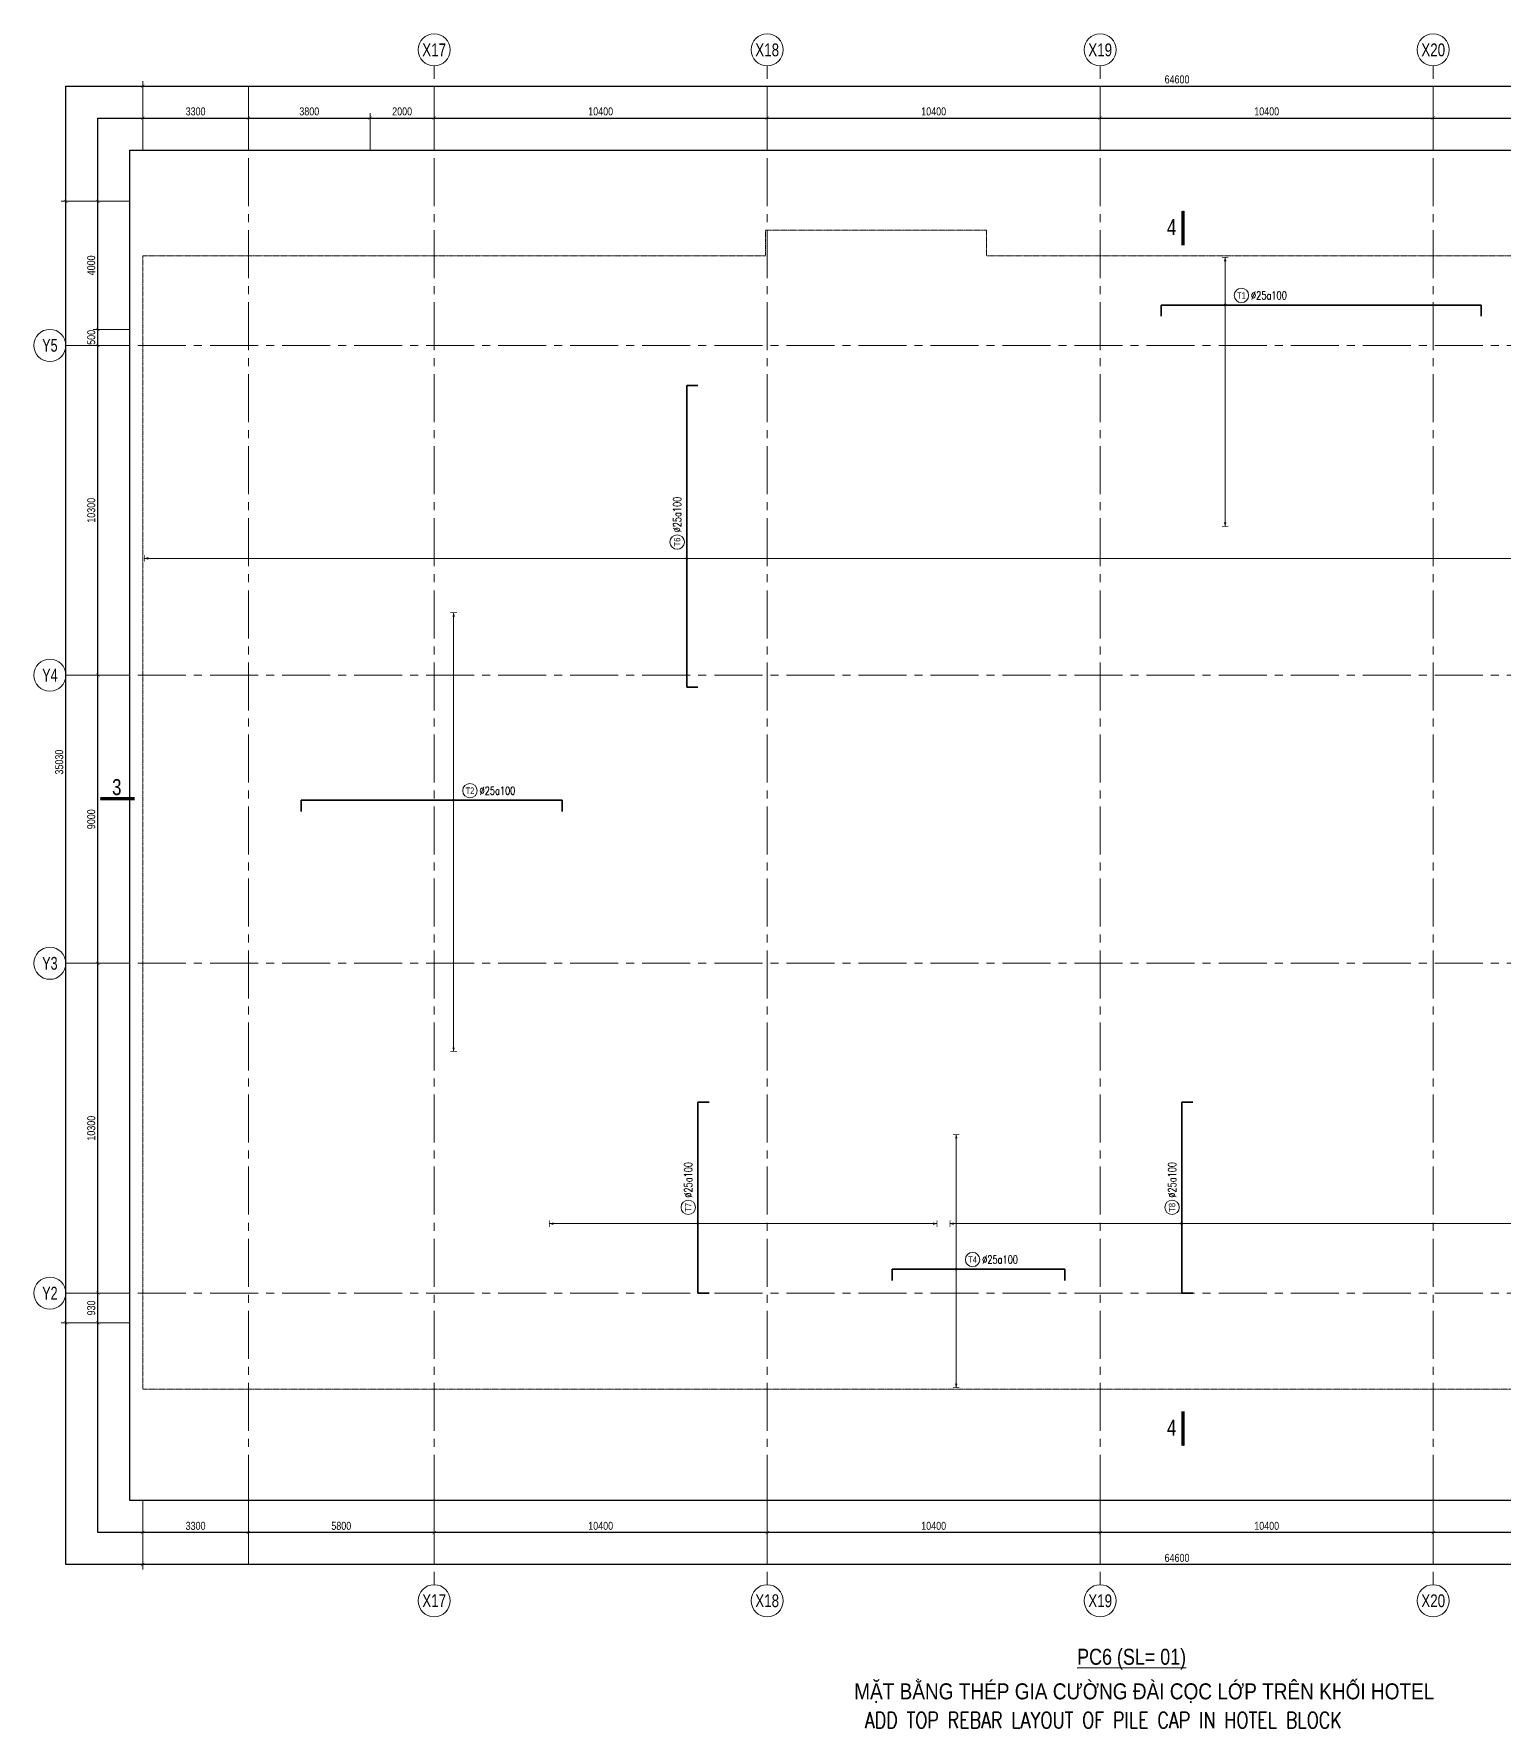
# Model space of a CAD drawing. Header units: millimetres. Extents: x -134772 to 596971, y -129535 to 35703.
# Drawn here: x 525571 to 571485, y -40655 to 12262 of the extents above; entities that cross this region are included whole.
import ezdxf
from ezdxf.enums import TextEntityAlignment as Align

# ---------------------------------------------------------------- set-up
doc = ezdxf.new("R2010")
doc.units = ezdxf.units.MM
doc.header["$MEASUREMENT"] = 0
for name, pattern in [('DASHED2', [0.375, 0.25, -0.125]), ('HIDDEN', [0.375, 0.25, -0.125]), ('POD_Grid$0$CENTER2', [1.125, 0.75, -0.125, 0.125, -0.125])]:
    doc.linetypes.add(name, pattern=pattern)
doc.layers.get('Defpoints').update_dxf_attribs({"color": 252})
for name, color, linetype, lineweight in [('NDC_S_ANNO', 7, 'Continuous', 20), ('NDC_S_CONTINUOUS', 3, 'Continuous', 20), ('NDC_S_DIM', 1, 'Continuous', 9), ('NDC_S_ENG TITLE', 3, 'Continuous', 20), ('NDC_S_REBAR', 4, 'Continuous', 35), ('NDC_S_TEXT SYMBOL', 7, 'Continuous', 20), ('NDC_S_VN TEXT', 7, 'Continuous', 9), ('POD_Grid$0$NDC_S_AXIS', 5, 'POD_Grid$0$CENTER2', 13), ('POD_Grid$0$NDC_S_SYMBOL', 1, 'Continuous', 15), ('POD_Grid$0$NDC_S_TEXT SYMBOL', 7, 'Continuous', 20)]:
    doc.layers.add(name, color=color, linetype=linetype, lineweight=lineweight)
doc.styles.add('ARIAL', font='arial.ttf', dxfattribs={"width": 0.8})
doc.styles.add('NDC_ANNO', font='', dxfattribs={"width": 0.8})
doc.styles.add('NDC_ARIAL', font='arial.ttf', dxfattribs={"width": 0.8})
doc.styles.add('NDC_EN TXT', font='romans.shx', dxfattribs={"width": 0.8})
doc.styles.add('NDC_ROMANS', font='romans.shx', dxfattribs={"width": 0.8})
doc.styles.add('POD_Grid$0$NDC_ANNO', font='', dxfattribs={"width": 0.8})
doc.styles.get('NDC_ANNO').set_extended_font_data('Dotum')
doc.styles.get('POD_Grid$0$NDC_ANNO').set_extended_font_data('Dotum')
doc.dimstyles.new('NDC_1-100', dxfattribs={"dimscale": 100, "dimtxt": 2.5, "dimasz": 1, "dimexe": 1.5, "dimexo": 0, "dimgap": 0.8, "dimtad": 1, "dimdec": 0, "dimdsep": 46, "dimtxsty": 'NDC_ARIAL', "dimblk": 'DIMMARK', "dimcen": 49999.938995, "dimdle": 1.5, "dimclrd": 1, "dimclre": 1, "dimclrt": 3, "dimadec": 0, "dimazin": 0, "dimtfac": 1, "dimtdec": 0, "dimtix": 1, "dimtmove": 2, "dimatfit": 3, "dimfxl": 1, "dimarcsym": 0})

# ---------------------------------------------------------------- blocks, each defined once
blk = doc.blocks.new('*U274')
at = {"layer": 'NDC_S_ANNO', "linetype": 'ByBlock', "lineweight": -2}
blk.add_line((0, 4.36), (0, -1), dxfattribs=at)
at = {"layer": 'NDC_S_ANNO', "ltscale": 0.005, "const_width": 0.5}
blk.add_lwpolyline([(0, -1), (0, 4.36)], dxfattribs=at)
at = {"layer": 'NDC_S_TEXT SYMBOL', "linetype": 'ByBlock', "lineweight": -2, "style": 'NDC_ANNO', "width": 0.8}
blk.add_attdef('DETAIL', text='', height=2.5, dxfattribs=at).set_placement((-1.05, 1.82), align=Align.MIDDLE_RIGHT)
blk = doc.blocks.new('*U51')
at = {"layer": 'POD_Grid$0$NDC_S_SYMBOL'}
blk.add_line((0, 5), (0, 9), dxfattribs=at)
blk.add_circle((0, 0), 5, dxfattribs=at)
at = {"layer": 'POD_Grid$0$NDC_S_TEXT SYMBOL', "color": 7, "style": 'POD_Grid$0$NDC_ANNO', "width": 0.8}
blk.add_attdef('GRID', text='', height=4, dxfattribs=at).set_placement((0, 0), align=Align.MIDDLE)
blk = doc.blocks.new('*U52')
at = {"layer": 'POD_Grid$0$NDC_S_SYMBOL'}
blk.add_line((5, 0), (9, 0), dxfattribs=at)
blk.add_circle((0, 0), 5, dxfattribs=at)
at = {"layer": 'POD_Grid$0$NDC_S_TEXT SYMBOL', "color": 7, "style": 'POD_Grid$0$NDC_ANNO', "width": 0.8}
blk.add_attdef('GRID', text='', height=4, rotation=270, dxfattribs=at).set_placement((0, 0), align=Align.MIDDLE)
blk = doc.blocks.new('DIMMARK')
at = {"layer": 'NDC_S_DIM', "color": 1}
blk.add_line((-1.5, 0), (1, 0), dxfattribs=at)
at = {"layer": 'NDC_S_DIM', "color": 2, "const_width": 0.15}
blk.add_lwpolyline([(-0.5, -0.5), (0.5, 0.5)], dxfattribs=at)
blk = doc.blocks.new('*D549')
at = {"layer": 'Defpoints', "color": 0, "transparency": 16777216}
for p in [(0, -5549), (3300, -5549), (3300, -6549)]:
    blk.add_point(p, dxfattribs=at)
at = {"layer": 'NDC_S_DIM', "color": 1, "lineweight": -2, "transparency": 16777216}
for p, q in [((0, -5549), (0, -6699)), ((3300, -5549), (3300, -6699)), ((100, -6549), (3200, -6549))]:
    blk.add_line(p, q, dxfattribs=at)
at = {"layer": 'NDC_S_DIM', "color": 1, "lineweight": -2, "transparency": 16777216, "xscale": 100, "yscale": 100, "zscale": 100, "rotation": 180}
blk.add_blockref('DIMMARK', (0, -6549), dxfattribs=at)
at = {"layer": 'NDC_S_DIM', "color": 1, "lineweight": -2, "transparency": 16777216, "xscale": 100, "yscale": 100, "zscale": 100}
blk.add_blockref('DIMMARK', (3300, -6549), dxfattribs=at)
at = {"layer": 'NDC_S_DIM', "color": 3, "transparency": 16777216, "insert": (1650, -6341), "char_height": 250, "attachment_point": 5, "style": 'NDC_ARIAL'}
blk.add_mtext('3300', dxfattribs=at)
blk = doc.blocks.new('*D550')
at = {"layer": 'Defpoints', "color": 0, "transparency": 16777216}
for p in [(3300, -5549), (9100, -5549), (9100, -6549)]:
    blk.add_point(p, dxfattribs=at)
at = {"layer": 'NDC_S_DIM', "color": 1, "lineweight": -2, "transparency": 16777216}
for p, q in [((3300, -5549), (3300, -6699)), ((9100, -5549), (9100, -6699)), ((3400, -6549), (9000, -6549))]:
    blk.add_line(p, q, dxfattribs=at)
at = {"layer": 'NDC_S_DIM', "color": 1, "lineweight": -2, "transparency": 16777216, "xscale": 100, "yscale": 100, "zscale": 100, "rotation": 180}
blk.add_blockref('DIMMARK', (3300, -6549), dxfattribs=at)
at = {"layer": 'NDC_S_DIM', "color": 1, "lineweight": -2, "transparency": 16777216, "xscale": 100, "yscale": 100, "zscale": 100}
blk.add_blockref('DIMMARK', (9100, -6549), dxfattribs=at)
at = {"layer": 'NDC_S_DIM', "color": 3, "transparency": 16777216, "insert": (6200, -6341), "char_height": 250, "attachment_point": 5, "style": 'NDC_ARIAL'}
blk.add_mtext('5800', dxfattribs=at)
blk = doc.blocks.new('*D551')
at = {"layer": 'Defpoints', "color": 0, "transparency": 16777216}
for p in [(9100, -5549), (19500, -5549), (19500, -6549)]:
    blk.add_point(p, dxfattribs=at)
at = {"layer": 'NDC_S_DIM', "color": 1, "lineweight": -2, "transparency": 16777216}
for p, q in [((9100, -5549), (9100, -6699)), ((19500, -5549), (19500, -6699)), ((9200, -6549), (19400, -6549))]:
    blk.add_line(p, q, dxfattribs=at)
at = {"layer": 'NDC_S_DIM', "color": 1, "lineweight": -2, "transparency": 16777216, "xscale": 100, "yscale": 100, "zscale": 100, "rotation": 180}
blk.add_blockref('DIMMARK', (9100, -6549), dxfattribs=at)
at = {"layer": 'NDC_S_DIM', "color": 1, "lineweight": -2, "transparency": 16777216, "xscale": 100, "yscale": 100, "zscale": 100}
blk.add_blockref('DIMMARK', (19500, -6549), dxfattribs=at)
at = {"layer": 'NDC_S_DIM', "color": 3, "transparency": 16777216, "insert": (14300, -6341), "char_height": 250, "attachment_point": 5, "style": 'NDC_ARIAL'}
blk.add_mtext('10400', dxfattribs=at)
blk = doc.blocks.new('*D552')
at = {"layer": 'Defpoints', "color": 0, "transparency": 16777216}
for p in [(19500, -5549), (29900, -5549), (29900, -6549)]:
    blk.add_point(p, dxfattribs=at)
at = {"layer": 'NDC_S_DIM', "color": 1, "lineweight": -2, "transparency": 16777216}
for p, q in [((19500, -5549), (19500, -6699)), ((29900, -5549), (29900, -6699)), ((19600, -6549), (29800, -6549))]:
    blk.add_line(p, q, dxfattribs=at)
at = {"layer": 'NDC_S_DIM', "color": 1, "lineweight": -2, "transparency": 16777216, "xscale": 100, "yscale": 100, "zscale": 100, "rotation": 180}
blk.add_blockref('DIMMARK', (19500, -6549), dxfattribs=at)
at = {"layer": 'NDC_S_DIM', "color": 1, "lineweight": -2, "transparency": 16777216, "xscale": 100, "yscale": 100, "zscale": 100}
blk.add_blockref('DIMMARK', (29900, -6549), dxfattribs=at)
at = {"layer": 'NDC_S_DIM', "color": 3, "transparency": 16777216, "insert": (24700, -6341), "char_height": 250, "attachment_point": 5, "style": 'NDC_ARIAL'}
blk.add_mtext('10400', dxfattribs=at)
blk = doc.blocks.new('*D553')
at = {"layer": 'Defpoints', "color": 0, "transparency": 16777216}
for p in [(29900, -5549), (40300, -5549), (40300, -6549)]:
    blk.add_point(p, dxfattribs=at)
at = {"layer": 'NDC_S_DIM', "color": 1, "lineweight": -2, "transparency": 16777216}
for p, q in [((29900, -5549), (29900, -6699)), ((40300, -5549), (40300, -6699)), ((30000, -6549), (40200, -6549))]:
    blk.add_line(p, q, dxfattribs=at)
at = {"layer": 'NDC_S_DIM', "color": 1, "lineweight": -2, "transparency": 16777216, "xscale": 100, "yscale": 100, "zscale": 100, "rotation": 180}
blk.add_blockref('DIMMARK', (29900, -6549), dxfattribs=at)
at = {"layer": 'NDC_S_DIM', "color": 1, "lineweight": -2, "transparency": 16777216, "xscale": 100, "yscale": 100, "zscale": 100}
blk.add_blockref('DIMMARK', (40300, -6549), dxfattribs=at)
at = {"layer": 'NDC_S_DIM', "color": 3, "transparency": 16777216, "insert": (35100, -6341), "char_height": 250, "attachment_point": 5, "style": 'NDC_ARIAL'}
blk.add_mtext('10400', dxfattribs=at)
blk = doc.blocks.new('*D554')
at = {"layer": 'Defpoints', "color": 0, "transparency": 16777216}
for p in [(40300, -5549), (50700, -5549), (50700, -6549)]:
    blk.add_point(p, dxfattribs=at)
at = {"layer": 'NDC_S_DIM', "color": 1, "lineweight": -2, "transparency": 16777216}
for p, q in [((40300, -5549), (40300, -6699)), ((50700, -5549), (50700, -6699)), ((40400, -6549), (50600, -6549))]:
    blk.add_line(p, q, dxfattribs=at)
at = {"layer": 'NDC_S_DIM', "color": 1, "lineweight": -2, "transparency": 16777216, "xscale": 100, "yscale": 100, "zscale": 100, "rotation": 180}
blk.add_blockref('DIMMARK', (40300, -6549), dxfattribs=at)
at = {"layer": 'NDC_S_DIM', "color": 1, "lineweight": -2, "transparency": 16777216, "xscale": 100, "yscale": 100, "zscale": 100}
blk.add_blockref('DIMMARK', (50700, -6549), dxfattribs=at)
at = {"layer": 'NDC_S_DIM', "color": 3, "transparency": 16777216, "insert": (45500, -6341), "char_height": 250, "attachment_point": 5, "style": 'NDC_ARIAL'}
blk.add_mtext('10400', dxfattribs=at)
blk = doc.blocks.new('*D557')
at = {"layer": 'Defpoints', "color": 0, "transparency": 16777216}
for p in [(0, -5549), (64600, -5549), (64600, -7549)]:
    blk.add_point(p, dxfattribs=at)
at = {"layer": 'NDC_S_DIM', "color": 1, "lineweight": -2, "transparency": 16777216}
for p, q in [((0, -5549), (0, -7699)), ((64600, -5549), (64600, -7699)), ((100, -7549), (64500, -7549))]:
    blk.add_line(p, q, dxfattribs=at)
at = {"layer": 'NDC_S_DIM', "color": 1, "lineweight": -2, "transparency": 16777216, "xscale": 100, "yscale": 100, "zscale": 100, "rotation": 180}
blk.add_blockref('DIMMARK', (0, -7549), dxfattribs=at)
at = {"layer": 'NDC_S_DIM', "color": 1, "lineweight": -2, "transparency": 16777216, "xscale": 100, "yscale": 100, "zscale": 100}
blk.add_blockref('DIMMARK', (64600, -7549), dxfattribs=at)
at = {"layer": 'NDC_S_DIM', "color": 3, "transparency": 16777216, "insert": (32300, -7341), "char_height": 250, "attachment_point": 5, "style": 'NDC_ARIAL'}
blk.add_mtext('64600', dxfattribs=at)
blk = doc.blocks.new('*D558')
at = {"layer": 'Defpoints', "color": 0, "transparency": 16777216}
for p in [(3300, 37630), (0, 36630), (3300, 36630)]:
    blk.add_point(p, dxfattribs=at)
at = {"layer": 'NDC_S_DIM', "color": 1, "lineweight": -2, "transparency": 16777216}
for p, q in [((0, 36630), (0, 37780)), ((100, 37630), (3200, 37630)), ((3300, 36630), (3300, 37780))]:
    blk.add_line(p, q, dxfattribs=at)
at = {"layer": 'NDC_S_DIM', "color": 1, "lineweight": -2, "transparency": 16777216, "xscale": 100, "yscale": 100, "zscale": 100, "rotation": 180}
blk.add_blockref('DIMMARK', (0, 37630), dxfattribs=at)
at = {"layer": 'NDC_S_DIM', "color": 1, "lineweight": -2, "transparency": 16777216, "xscale": 100, "yscale": 100, "zscale": 100}
blk.add_blockref('DIMMARK', (3300, 37630), dxfattribs=at)
at = {"layer": 'NDC_S_DIM', "color": 3, "transparency": 16777216, "insert": (1650, 37837), "char_height": 250, "attachment_point": 5, "style": 'NDC_ARIAL'}
blk.add_mtext('3300', dxfattribs=at)
blk = doc.blocks.new('*D559')
at = {"layer": 'Defpoints', "color": 0, "transparency": 16777216}
for p in [(7100, 37630), (3300, 36630), (7100, 36630)]:
    blk.add_point(p, dxfattribs=at)
at = {"layer": 'NDC_S_DIM', "color": 1, "lineweight": -2, "transparency": 16777216}
for p, q in [((3300, 36630), (3300, 37780)), ((3400, 37630), (7000, 37630)), ((7100, 36630), (7100, 37780))]:
    blk.add_line(p, q, dxfattribs=at)
at = {"layer": 'NDC_S_DIM', "color": 1, "lineweight": -2, "transparency": 16777216, "xscale": 100, "yscale": 100, "zscale": 100, "rotation": 180}
blk.add_blockref('DIMMARK', (3300, 37630), dxfattribs=at)
at = {"layer": 'NDC_S_DIM', "color": 1, "lineweight": -2, "transparency": 16777216, "xscale": 100, "yscale": 100, "zscale": 100}
blk.add_blockref('DIMMARK', (7100, 37630), dxfattribs=at)
at = {"layer": 'NDC_S_DIM', "color": 3, "transparency": 16777216, "insert": (5200, 37837), "char_height": 250, "attachment_point": 5, "style": 'NDC_ARIAL'}
blk.add_mtext('3800', dxfattribs=at)
blk = doc.blocks.new('*D560')
at = {"layer": 'Defpoints', "color": 0, "transparency": 16777216}
for p in [(19500, 37630), (9100, 36630), (19500, 36630)]:
    blk.add_point(p, dxfattribs=at)
at = {"layer": 'NDC_S_DIM', "color": 1, "lineweight": -2, "transparency": 16777216}
for p, q in [((9100, 36630), (9100, 37780)), ((9200, 37630), (19400, 37630)), ((19500, 36630), (19500, 37780))]:
    blk.add_line(p, q, dxfattribs=at)
at = {"layer": 'NDC_S_DIM', "color": 1, "lineweight": -2, "transparency": 16777216, "xscale": 100, "yscale": 100, "zscale": 100, "rotation": 180}
blk.add_blockref('DIMMARK', (9100, 37630), dxfattribs=at)
at = {"layer": 'NDC_S_DIM', "color": 1, "lineweight": -2, "transparency": 16777216, "xscale": 100, "yscale": 100, "zscale": 100}
blk.add_blockref('DIMMARK', (19500, 37630), dxfattribs=at)
at = {"layer": 'NDC_S_DIM', "color": 3, "transparency": 16777216, "insert": (14300, 37837), "char_height": 250, "attachment_point": 5, "style": 'NDC_ARIAL'}
blk.add_mtext('10400', dxfattribs=at)
blk = doc.blocks.new('*D561')
at = {"layer": 'Defpoints', "color": 0, "transparency": 16777216}
for p in [(29900, 37630), (19500, 36630), (29900, 36630)]:
    blk.add_point(p, dxfattribs=at)
at = {"layer": 'NDC_S_DIM', "color": 1, "lineweight": -2, "transparency": 16777216}
for p, q in [((19500, 36630), (19500, 37780)), ((19600, 37630), (29800, 37630)), ((29900, 36630), (29900, 37780))]:
    blk.add_line(p, q, dxfattribs=at)
at = {"layer": 'NDC_S_DIM', "color": 1, "lineweight": -2, "transparency": 16777216, "xscale": 100, "yscale": 100, "zscale": 100, "rotation": 180}
blk.add_blockref('DIMMARK', (19500, 37630), dxfattribs=at)
at = {"layer": 'NDC_S_DIM', "color": 1, "lineweight": -2, "transparency": 16777216, "xscale": 100, "yscale": 100, "zscale": 100}
blk.add_blockref('DIMMARK', (29900, 37630), dxfattribs=at)
at = {"layer": 'NDC_S_DIM', "color": 3, "transparency": 16777216, "insert": (24700, 37837), "char_height": 250, "attachment_point": 5, "style": 'NDC_ARIAL'}
blk.add_mtext('10400', dxfattribs=at)
blk = doc.blocks.new('*D562')
at = {"layer": 'Defpoints', "color": 0, "transparency": 16777216}
for p in [(40300, 37630), (29900, 36630), (40300, 36630)]:
    blk.add_point(p, dxfattribs=at)
at = {"layer": 'NDC_S_DIM', "color": 1, "lineweight": -2, "transparency": 16777216}
for p, q in [((29900, 36630), (29900, 37780)), ((30000, 37630), (40200, 37630)), ((40300, 36630), (40300, 37780))]:
    blk.add_line(p, q, dxfattribs=at)
at = {"layer": 'NDC_S_DIM', "color": 1, "lineweight": -2, "transparency": 16777216, "xscale": 100, "yscale": 100, "zscale": 100, "rotation": 180}
blk.add_blockref('DIMMARK', (29900, 37630), dxfattribs=at)
at = {"layer": 'NDC_S_DIM', "color": 1, "lineweight": -2, "transparency": 16777216, "xscale": 100, "yscale": 100, "zscale": 100}
blk.add_blockref('DIMMARK', (40300, 37630), dxfattribs=at)
at = {"layer": 'NDC_S_DIM', "color": 3, "transparency": 16777216, "insert": (35100, 37837), "char_height": 250, "attachment_point": 5, "style": 'NDC_ARIAL'}
blk.add_mtext('10400', dxfattribs=at)
blk = doc.blocks.new('*D563')
at = {"layer": 'Defpoints', "color": 0, "transparency": 16777216}
for p in [(50700, 37630), (40300, 36630), (50700, 36630)]:
    blk.add_point(p, dxfattribs=at)
at = {"layer": 'NDC_S_DIM', "color": 1, "lineweight": -2, "transparency": 16777216}
for p, q in [((40300, 36630), (40300, 37780)), ((40400, 37630), (50600, 37630)), ((50700, 36630), (50700, 37780))]:
    blk.add_line(p, q, dxfattribs=at)
at = {"layer": 'NDC_S_DIM', "color": 1, "lineweight": -2, "transparency": 16777216, "xscale": 100, "yscale": 100, "zscale": 100, "rotation": 180}
blk.add_blockref('DIMMARK', (40300, 37630), dxfattribs=at)
at = {"layer": 'NDC_S_DIM', "color": 1, "lineweight": -2, "transparency": 16777216, "xscale": 100, "yscale": 100, "zscale": 100}
blk.add_blockref('DIMMARK', (50700, 37630), dxfattribs=at)
at = {"layer": 'NDC_S_DIM', "color": 3, "transparency": 16777216, "insert": (45500, 37837), "char_height": 250, "attachment_point": 5, "style": 'NDC_ARIAL'}
blk.add_mtext('10400', dxfattribs=at)
blk = doc.blocks.new('*D566')
at = {"layer": 'Defpoints', "color": 0, "transparency": 16777216}
for p in [(64600, 38630), (0, 36630), (64600, 36630)]:
    blk.add_point(p, dxfattribs=at)
at = {"layer": 'NDC_S_DIM', "color": 1, "lineweight": -2, "transparency": 16777216}
for p, q in [((0, 36630), (0, 38780)), ((100, 38630), (64500, 38630)), ((64600, 36630), (64600, 38780))]:
    blk.add_line(p, q, dxfattribs=at)
at = {"layer": 'NDC_S_DIM', "color": 1, "lineweight": -2, "transparency": 16777216, "xscale": 100, "yscale": 100, "zscale": 100, "rotation": 180}
blk.add_blockref('DIMMARK', (0, 38630), dxfattribs=at)
at = {"layer": 'NDC_S_DIM', "color": 1, "lineweight": -2, "transparency": 16777216, "xscale": 100, "yscale": 100, "zscale": 100}
blk.add_blockref('DIMMARK', (64600, 38630), dxfattribs=at)
at = {"layer": 'NDC_S_DIM', "color": 3, "transparency": 16777216, "insert": (32300, 38837), "char_height": 250, "attachment_point": 5, "style": 'NDC_ARIAL'}
blk.add_mtext('64600', dxfattribs=at)
blk = doc.blocks.new('*D567')
at = {"layer": 'Defpoints', "color": 0, "transparency": 16777216}
for p in [(9100, 37630), (7100, 36630), (9100, 36630)]:
    blk.add_point(p, dxfattribs=at)
at = {"layer": 'NDC_S_DIM', "color": 1, "lineweight": -2, "transparency": 16777216}
for p, q in [((7100, 36630), (7100, 37780)), ((7200, 37630), (9000, 37630)), ((9100, 36630), (9100, 37780))]:
    blk.add_line(p, q, dxfattribs=at)
at = {"layer": 'NDC_S_DIM', "color": 1, "lineweight": -2, "transparency": 16777216, "xscale": 100, "yscale": 100, "zscale": 100, "rotation": 180}
blk.add_blockref('DIMMARK', (7100, 37630), dxfattribs=at)
at = {"layer": 'NDC_S_DIM', "color": 1, "lineweight": -2, "transparency": 16777216, "xscale": 100, "yscale": 100, "zscale": 100}
blk.add_blockref('DIMMARK', (9100, 37630), dxfattribs=at)
at = {"layer": 'NDC_S_DIM', "color": 3, "transparency": 16777216, "insert": (8100, 37837), "char_height": 250, "attachment_point": 5, "style": 'NDC_ARIAL'}
blk.add_mtext('2000', dxfattribs=at)
blk = doc.blocks.new('*D568')
at = {"layer": 'Defpoints', "color": 0, "transparency": 16777216}
for p in [(-1400, 930), (-400, 930), (-400, 0)]:
    blk.add_point(p, dxfattribs=at)
at = {"layer": 'NDC_S_DIM', "color": 1, "lineweight": -2, "transparency": 16777216}
for p, q in [((-400, 930), (-1550, 930)), ((-1400, 100), (-1400, 830)), ((-400, 0), (-1550, 0))]:
    blk.add_line(p, q, dxfattribs=at)
at = {"layer": 'NDC_S_DIM', "color": 1, "lineweight": -2, "transparency": 16777216, "xscale": 100, "yscale": 100, "zscale": 100}
for p, rotation in [((-1400, 930), 90), ((-1400, 0), 270)]:
    blk.add_blockref('DIMMARK', p, dxfattribs=dict(at, rotation=rotation))
at = {"layer": 'NDC_S_DIM', "color": 3, "transparency": 16777216, "insert": (-1608, 465), "char_height": 250, "attachment_point": 5, "rotation": 90, "style": 'NDC_ARIAL'}
blk.add_mtext('930', dxfattribs=at)
blk = doc.blocks.new('*D569')
at = {"layer": 'Defpoints', "color": 0, "transparency": 16777216}
for p in [(-1400, 11230), (-400, 11230), (-400, 930)]:
    blk.add_point(p, dxfattribs=at)
at = {"layer": 'NDC_S_DIM', "color": 1, "lineweight": -2, "transparency": 16777216}
for p, q in [((-400, 11230), (-1550, 11230)), ((-1400, 1030), (-1400, 11130)), ((-400, 930), (-1550, 930))]:
    blk.add_line(p, q, dxfattribs=at)
at = {"layer": 'NDC_S_DIM', "color": 1, "lineweight": -2, "transparency": 16777216, "xscale": 100, "yscale": 100, "zscale": 100}
for p, rotation in [((-1400, 11230), 90), ((-1400, 930), 270)]:
    blk.add_blockref('DIMMARK', p, dxfattribs=dict(at, rotation=rotation))
at = {"layer": 'NDC_S_DIM', "color": 3, "transparency": 16777216, "insert": (-1608, 6080), "char_height": 250, "attachment_point": 5, "rotation": 90, "style": 'NDC_ARIAL'}
blk.add_mtext('10300', dxfattribs=at)
blk = doc.blocks.new('*D570')
at = {"layer": 'Defpoints', "color": 0, "transparency": 16777216}
for p in [(-1400, 20230), (-400, 20230), (-400, 11230)]:
    blk.add_point(p, dxfattribs=at)
at = {"layer": 'NDC_S_DIM', "color": 1, "lineweight": -2, "transparency": 16777216}
for p, q in [((-400, 20230), (-1550, 20230)), ((-1400, 11330), (-1400, 20130)), ((-400, 11230), (-1550, 11230))]:
    blk.add_line(p, q, dxfattribs=at)
at = {"layer": 'NDC_S_DIM', "color": 1, "lineweight": -2, "transparency": 16777216, "xscale": 100, "yscale": 100, "zscale": 100}
for p, rotation in [((-1400, 20230), 90), ((-1400, 11230), 270)]:
    blk.add_blockref('DIMMARK', p, dxfattribs=dict(at, rotation=rotation))
at = {"layer": 'NDC_S_DIM', "color": 3, "transparency": 16777216, "insert": (-1608, 15730), "char_height": 250, "attachment_point": 5, "rotation": 90, "style": 'NDC_ARIAL'}
blk.add_mtext('9000', dxfattribs=at)
blk = doc.blocks.new('*D571')
at = {"layer": 'Defpoints', "color": 0, "transparency": 16777216}
for p in [(-1400, 30530), (-400, 30530), (-400, 20230)]:
    blk.add_point(p, dxfattribs=at)
at = {"layer": 'NDC_S_DIM', "color": 1, "lineweight": -2, "transparency": 16777216}
for p, q in [((-400, 30530), (-1550, 30530)), ((-1400, 20330), (-1400, 30430)), ((-400, 20230), (-1550, 20230))]:
    blk.add_line(p, q, dxfattribs=at)
at = {"layer": 'NDC_S_DIM', "color": 1, "lineweight": -2, "transparency": 16777216, "xscale": 100, "yscale": 100, "zscale": 100}
for p, rotation in [((-1400, 30530), 90), ((-1400, 20230), 270)]:
    blk.add_blockref('DIMMARK', p, dxfattribs=dict(at, rotation=rotation))
at = {"layer": 'NDC_S_DIM', "color": 3, "transparency": 16777216, "insert": (-1608, 25380), "char_height": 250, "attachment_point": 5, "rotation": 90, "style": 'NDC_ARIAL'}
blk.add_mtext('10300', dxfattribs=at)
blk = doc.blocks.new('*D572')
at = {"layer": 'Defpoints', "color": 0, "transparency": 16777216}
for p in [(-1400, 31030), (-400, 31030), (-400, 30530)]:
    blk.add_point(p, dxfattribs=at)
at = {"layer": 'NDC_S_DIM', "color": 1, "lineweight": -2, "transparency": 16777216}
for p, q in [((-1400, 31130), (-1400, 31230)), ((-400, 31030), (-1550, 31030)), ((-1400, 30530), (-1400, 31030)), ((-400, 30530), (-1550, 30530)), ((-1400, 30430), (-1400, 30330))]:
    blk.add_line(p, q, dxfattribs=at)
at = {"layer": 'NDC_S_DIM', "color": 1, "lineweight": -2, "transparency": 16777216, "xscale": 100, "yscale": 100, "zscale": 100}
for p, rotation in [((-1400, 31030), 270), ((-1400, 30530), 90)]:
    blk.add_blockref('DIMMARK', p, dxfattribs=dict(at, rotation=rotation))
at = {"layer": 'NDC_S_DIM', "color": 3, "transparency": 16777216, "insert": (-1608, 30780), "char_height": 250, "attachment_point": 5, "rotation": 90, "style": 'NDC_ARIAL'}
blk.add_mtext('500', dxfattribs=at)
blk = doc.blocks.new('*D573')
at = {"layer": 'Defpoints', "color": 0, "transparency": 16777216}
for p in [(-1400, 35030), (-400, 35030), (-400, 31030)]:
    blk.add_point(p, dxfattribs=at)
at = {"layer": 'NDC_S_DIM', "color": 1, "lineweight": -2, "transparency": 16777216}
for p, q in [((-400, 35030), (-1550, 35030)), ((-1400, 31130), (-1400, 34930)), ((-400, 31030), (-1550, 31030))]:
    blk.add_line(p, q, dxfattribs=at)
at = {"layer": 'NDC_S_DIM', "color": 1, "lineweight": -2, "transparency": 16777216, "xscale": 100, "yscale": 100, "zscale": 100}
for p, rotation in [((-1400, 35030), 90), ((-1400, 31030), 270)]:
    blk.add_blockref('DIMMARK', p, dxfattribs=dict(at, rotation=rotation))
at = {"layer": 'NDC_S_DIM', "color": 3, "transparency": 16777216, "insert": (-1608, 33030), "char_height": 250, "attachment_point": 5, "rotation": 90, "style": 'NDC_ARIAL'}
blk.add_mtext('4000', dxfattribs=at)
blk = doc.blocks.new('*D574')
at = {"layer": 'Defpoints', "color": 0, "transparency": 16777216}
for p in [(-2400, 35030), (-400, 35030), (-400, 0)]:
    blk.add_point(p, dxfattribs=at)
at = {"layer": 'NDC_S_DIM', "color": 1, "lineweight": -2, "transparency": 16777216}
for p, q in [((-400, 35030), (-2550, 35030)), ((-2400, 100), (-2400, 34930)), ((-400, 0), (-2550, 0))]:
    blk.add_line(p, q, dxfattribs=at)
at = {"layer": 'NDC_S_DIM', "color": 1, "lineweight": -2, "transparency": 16777216, "xscale": 100, "yscale": 100, "zscale": 100}
for p, rotation in [((-2400, 35030), 90), ((-2400, 0), 270)]:
    blk.add_blockref('DIMMARK', p, dxfattribs=dict(at, rotation=rotation))
at = {"layer": 'NDC_S_DIM', "color": 3, "transparency": 16777216, "insert": (-2608, 17515), "char_height": 250, "attachment_point": 5, "rotation": 90, "style": 'NDC_ARIAL'}
blk.add_mtext('35030', dxfattribs=at)
blk = doc.blocks.new('*U1441')
h = blk.add_hatch(color=6)
edge = h.paths.add_edge_path()
edge.add_arc((-2.99, 0), 0.3, 0, 360)
at = {"ltscale": 500}
for p, q in [((0, 0), (-23.01, 0)), ((-23.01, 0), (-23.01, -3.5)), ((0, 0), (76.99, 0)), ((76.99, 0), (76.99, -3.5))]:
    blk.add_line(p, q, dxfattribs=at)
at = {"layer": 'NDC_S_DIM', "color": 8}
for q in [(-2.99, 14.88), (-2.99, -69.12)]:
    blk.add_line((-2.99, 0), q, dxfattribs=at)
for points in [[(-3.99, 14.88, 0.2, 0.2, 0), (-1.99, 14.88, 0, 0, 0)], [(-3.99, -69.12, 0.2, 0.2, 0), (-1.99, -69.12, 0, 0, 0)]]:
    blk.add_lwpolyline(points, format="xyseb", dxfattribs=at)
at = {"layer": 'NDC_S_DIM', "color": 6}
blk.add_circle((-2.99, 0), 0.3, dxfattribs=at)
at = {"layer": 'NDC_S_DIM'}
blk.add_circle((2.1, 3), 2.25, dxfattribs=at)
at = {"layer": 'NDC_S_DIM', "color": 8}
for points in [[(-3.39, 13.68), (-2.99, 14.88), (-2.59, 13.68)], [(-3.39, -67.92), (-2.99, -69.12), (-2.59, -67.92)]]:
    blk.add_solid(points, dxfattribs=at)
at = {"layer": 'NDC_S_VN TEXT', "style": 'ARIAL', "width": 0.8}
blk.add_attdef('KHT', text='', height=2, dxfattribs=at).set_placement((2.1, 3), align=Align.MIDDLE_CENTER)
at = {"layer": 'NDC_S_VN TEXT', "color": 3, "style": 'NDC_EN TXT', "width": 0.75}
blk.add_attdef('DKT', (5.1, 1.75), '', height=2.5, dxfattribs=at)
blk = doc.blocks.new('*U1438')
h = blk.add_hatch(color=6)
edge = h.paths.add_edge_path()
edge.add_arc((-2.99, 0), 0.3, 0, 360)
at = {"ltscale": 500}
for p, q in [((0, 0), (-50.58, 0)), ((-50.58, 0), (-50.58, -3.5)), ((0, 0), (30.92, 0)), ((30.92, 0), (30.92, -3.5))]:
    blk.add_line(p, q, dxfattribs=at)
at = {"layer": 'NDC_S_DIM', "color": 8}
for q in [(-2.99, 58.58), (-2.99, -78.42)]:
    blk.add_line((-2.99, 0), q, dxfattribs=at)
for points in [[(-3.99, 58.58, 0.2, 0.2, 0), (-1.99, 58.58, 0, 0, 0)], [(-3.99, -78.42, 0.2, 0.2, 0), (-1.99, -78.42, 0, 0, 0)]]:
    blk.add_lwpolyline(points, format="xyseb", dxfattribs=at)
at = {"layer": 'NDC_S_DIM', "color": 6}
blk.add_circle((-2.99, 0), 0.3, dxfattribs=at)
at = {"layer": 'NDC_S_DIM'}
blk.add_circle((2.1, 3), 2.25, dxfattribs=at)
at = {"layer": 'NDC_S_DIM', "color": 8}
for points in [[(-3.39, 57.38), (-2.99, 58.58), (-2.59, 57.38)], [(-3.39, -77.22), (-2.99, -78.42), (-2.59, -77.22)]]:
    blk.add_solid(points, dxfattribs=at)
at = {"layer": 'NDC_S_VN TEXT', "style": 'ARIAL', "width": 0.8}
blk.add_attdef('KHT', text='', height=2, dxfattribs=at).set_placement((2.1, 3), align=Align.MIDDLE_CENTER)
at = {"layer": 'NDC_S_VN TEXT', "color": 3, "style": 'NDC_EN TXT', "width": 0.75}
blk.add_attdef('DKT', (5.1, 1.75), '', height=2.5, dxfattribs=at)
blk = doc.blocks.new('*U1439')
h = blk.add_hatch(color=6)
edge = h.paths.add_edge_path()
edge.add_arc((-2.99, 0), 0.3, 0, 360)
at = {"ltscale": 500}
for p, q in [((0, 0), (-23.04, 0)), ((-23.04, 0), (-23.04, -3.5)), ((0, 0), (30.96, 0)), ((30.96, 0), (30.96, -3.5))]:
    blk.add_line(p, q, dxfattribs=at)
at = {"layer": 'NDC_S_DIM', "color": 8}
for q in [(-2.99, 42.03), (-2.99, -36.97)]:
    blk.add_line((-2.99, 0), q, dxfattribs=at)
for points in [[(-3.99, 42.03, 0.2, 0.2, 0), (-1.99, 42.03, 0, 0, 0)], [(-3.99, -36.97, 0.2, 0.2, 0), (-1.99, -36.97, 0, 0, 0)]]:
    blk.add_lwpolyline(points, format="xyseb", dxfattribs=at)
at = {"layer": 'NDC_S_DIM', "color": 6}
blk.add_circle((-2.99, 0), 0.3, dxfattribs=at)
at = {"layer": 'NDC_S_DIM'}
blk.add_circle((2.1, 3), 2.25, dxfattribs=at)
at = {"layer": 'NDC_S_DIM', "color": 8}
for points in [[(-3.39, 40.83), (-2.99, 42.03), (-2.59, 40.83)], [(-3.39, -35.77), (-2.99, -36.97), (-2.59, -35.77)]]:
    blk.add_solid(points, dxfattribs=at)
at = {"layer": 'NDC_S_VN TEXT', "style": 'ARIAL', "width": 0.8}
blk.add_attdef('KHT', text='', height=2, dxfattribs=at).set_placement((2.1, 3), align=Align.MIDDLE_CENTER)
at = {"layer": 'NDC_S_VN TEXT', "color": 3, "style": 'NDC_EN TXT', "width": 0.75}
blk.add_attdef('DKT', (5.1, 1.75), '', height=2.5, dxfattribs=at)
blk = doc.blocks.new('*U1442')
h = blk.add_hatch(color=6)
edge = h.paths.add_edge_path()
edge.add_arc((-2.99, 0), 0.3, 0, 360)
at = {"ltscale": 500}
for p, q in [((0, 0), (-43.17, 0)), ((-43.17, 0), (-43.17, -3.5)), ((0, 0), (51.02, 0)), ((51.02, 0), (51.02, -3.5))]:
    blk.add_line(p, q, dxfattribs=at)
at = {"layer": 'NDC_S_DIM', "color": 8}
for q in [(-2.99, 169.39), (-2.99, -342.11)]:
    blk.add_line((-2.99, 0), q, dxfattribs=at)
blk.add_lwpolyline([(-3.99, 169.39, 0.2, 0.2, 0), (-1.99, 169.39, 0, 0, 0)], format="xyseb", dxfattribs=at)
at = {"layer": 'NDC_S_DIM', "color": 6}
blk.add_circle((-2.99, 0), 0.3, dxfattribs=at)
at = {"layer": 'NDC_S_DIM'}
blk.add_circle((2.1, 3), 2.25, dxfattribs=at)
at = {"layer": 'NDC_S_DIM', "color": 8}
blk.add_solid([(-3.39, 168.19), (-2.99, 169.39), (-2.59, 168.19)], dxfattribs=at)
at = {"layer": 'NDC_S_VN TEXT', "style": 'ARIAL', "width": 0.8}
blk.add_attdef('KHT', text='', height=2, dxfattribs=at).set_placement((2.1, 3), align=Align.MIDDLE_CENTER)
at = {"layer": 'NDC_S_VN TEXT', "color": 3, "style": 'NDC_EN TXT', "width": 0.75}
blk.add_attdef('DKT', (5.1, 1.75), '', height=2.5, dxfattribs=at)
blk = doc.blocks.new('*U275')
at = {"layer": 'NDC_S_ANNO', "color": 0, "linetype": 'ByBlock', "lineweight": -2}
blk.add_line((-4.36, 0), (1, 0), dxfattribs=at)
at = {"layer": 'NDC_S_ANNO', "ltscale": 0.005, "const_width": 0.5}
blk.add_lwpolyline([(1, 0), (-4.36, 0)], dxfattribs=at)
at = {"layer": 'NDC_S_TEXT SYMBOL', "linetype": 'ByBlock', "lineweight": -2, "style": 'NDC_ANNO', "width": 0.8}
blk.add_attdef('DETAIL', text='', height=2.5, dxfattribs=at).set_placement((-1.05, 1.82), align=Align.MIDDLE_RIGHT)
blk = doc.blocks.new('*U1443')
h = blk.add_hatch(color=6)
edge = h.paths.add_edge_path()
edge.add_arc((-2.99, 0), 0.3, 0, 360)
at = {"ltscale": 500}
for p, q in [((0, 0), (-24.68, 0)), ((-24.68, 0), (-24.68, -3.5)), ((0, 0), (34.92, 0)), ((34.92, 0), (34.92, -3.5))]:
    blk.add_line(p, q, dxfattribs=at)
at = {"layer": 'NDC_S_DIM', "color": 8}
for q in [(-2.99, 72.39), (-2.99, -199.31)]:
    blk.add_line((-2.99, 0), q, dxfattribs=at)
for points in [[(-3.99, 72.39, 0.2, 0.2, 0), (-1.99, 72.39, 0, 0, 0)], [(-3.99, -199.31, 0.2, 0.2, 0), (-1.99, -199.31, 0, 0, 0)]]:
    blk.add_lwpolyline(points, format="xyseb", dxfattribs=at)
at = {"layer": 'NDC_S_DIM', "color": 6}
blk.add_circle((-2.99, 0), 0.3, dxfattribs=at)
at = {"layer": 'NDC_S_DIM'}
blk.add_circle((2.1, 3), 2.25, dxfattribs=at)
at = {"layer": 'NDC_S_DIM', "color": 8}
for points in [[(-3.39, 71.19), (-2.99, 72.39), (-2.59, 71.19)], [(-3.39, -198.11), (-2.99, -199.31), (-2.59, -198.11)]]:
    blk.add_solid(points, dxfattribs=at)
at = {"layer": 'NDC_S_VN TEXT', "style": 'ARIAL', "width": 0.8}
blk.add_attdef('KHT', text='', height=2, dxfattribs=at).set_placement((2.1, 3), align=Align.MIDDLE_CENTER)
at = {"layer": 'NDC_S_VN TEXT', "color": 3, "style": 'NDC_EN TXT', "width": 0.75}
blk.add_attdef('DKT', (5.1, 1.75), '', height=2.5, dxfattribs=at)
blk = doc.blocks.new('*U1444')
h = blk.add_hatch(color=6)
edge = h.paths.add_edge_path()
edge.add_arc((-2.99, 0), 0.3, 0, 360)
at = {"ltscale": 500}
for p, q in [((0, 0), (-24.68, 0)), ((-24.68, 0), (-24.68, -3.5)), ((0, 0), (34.92, 0)), ((34.92, 0), (34.92, -3.5))]:
    blk.add_line(p, q, dxfattribs=at)
at = {"layer": 'NDC_S_DIM', "color": 8}
for q in [(-2.99, 46.36), (-2.99, -74.64)]:
    blk.add_line((-2.99, 0), q, dxfattribs=at)
for points in [[(-3.99, 46.36, 0.2, 0.2, 0), (-1.99, 46.36, 0, 0, 0)], [(-3.99, -74.64, 0.2, 0.2, 0), (-1.99, -74.64, 0, 0, 0)]]:
    blk.add_lwpolyline(points, format="xyseb", dxfattribs=at)
at = {"layer": 'NDC_S_DIM', "color": 6}
blk.add_circle((-2.99, 0), 0.3, dxfattribs=at)
at = {"layer": 'NDC_S_DIM'}
blk.add_circle((2.1, 3), 2.25, dxfattribs=at)
at = {"layer": 'NDC_S_DIM', "color": 8}
for points in [[(-3.39, 45.16), (-2.99, 46.36), (-2.59, 45.16)], [(-3.39, -73.44), (-2.99, -74.64), (-2.59, -73.44)]]:
    blk.add_solid(points, dxfattribs=at)
at = {"layer": 'NDC_S_VN TEXT', "style": 'ARIAL', "width": 0.8}
blk.add_attdef('KHT', text='', height=2, dxfattribs=at).set_placement((2.1, 3), align=Align.MIDDLE_CENTER)
at = {"layer": 'NDC_S_VN TEXT', "color": 3, "style": 'NDC_EN TXT', "width": 0.75}
blk.add_attdef('DKT', (5.1, 1.75), '', height=2.5, dxfattribs=at)
blk = doc.blocks.new('luoi truc hotel')
at = {"layer": 'Defpoints'}
for points in [[(-2400, 38629.6), (67000, 38629.6), (67000, -7549.1), (-2400, -7549.1)], [(-1400, 37629.6), (66000, 37629.6), (66000, -6549.1), (-1400, -6549.1)], [(-400, 36629.6), (65000, 36629.6), (65000, -5549.1), (-400, -5549.1)]]:
    blk.add_lwpolyline(points, close=True, dxfattribs=at)
at = {"layer": 'POD_Grid$0$NDC_S_AXIS', "ltscale": 2000}
for points in [[(3300, 38629.6), (3300, -7549.1)], [(9100, 38629.6), (9100, -7549.1)], [(19500, 38629.6), (19500, -7549.1)], [(29900, 38629.6), (29900, -7549.1)], [(40300, 38629.6), (40300, -7549.1)], [(-2400, 30530), (67000, 30530)], [(-2400, 20230), (67000, 20230)], [(-2400, 11230), (67000, 11230)], [(-2400, 930), (67000, 930)]]:
    blk.add_lwpolyline(points, dxfattribs=at)
at = {"layer": 'POD_Grid$0$NDC_S_AXIS'}
ref = blk.add_blockref('*U51', (9100, 39759.6), dxfattribs=dict(at, xscale=-100, yscale=100, zscale=100, rotation=180))
ref.add_attrib('GRID', 'X17', dxfattribs={"layer": 'POD_Grid$0$NDC_S_TEXT SYMBOL', "color": 7, "height": 400, "style": 'POD_Grid$0$NDC_ANNO', "width": 0.8}).set_placement((9100, 39759.6), align=Align.MIDDLE)
ref = blk.add_blockref('*U51', (19500, 39759.6), dxfattribs=dict(at, xscale=-100, yscale=100, zscale=100, rotation=180))
ref.add_attrib('GRID', 'X18', dxfattribs={"layer": 'POD_Grid$0$NDC_S_TEXT SYMBOL', "color": 7, "height": 400, "style": 'POD_Grid$0$NDC_ANNO', "width": 0.8}).set_placement((19500, 39759.6), align=Align.MIDDLE)
ref = blk.add_blockref('*U51', (29900, 39759.6), dxfattribs=dict(at, xscale=-100, yscale=100, zscale=100, rotation=180))
ref.add_attrib('GRID', 'X19', dxfattribs={"layer": 'POD_Grid$0$NDC_S_TEXT SYMBOL', "color": 7, "height": 400, "style": 'POD_Grid$0$NDC_ANNO', "width": 0.8}).set_placement((29900, 39759.6), align=Align.MIDDLE)
ref = blk.add_blockref('*U51', (40300, 39759.6), dxfattribs=dict(at, xscale=-100, yscale=100, zscale=100, rotation=180))
ref.add_attrib('GRID', 'X20', dxfattribs={"layer": 'POD_Grid$0$NDC_S_TEXT SYMBOL', "color": 7, "height": 400, "style": 'POD_Grid$0$NDC_ANNO', "width": 0.8}).set_placement((40300, 39759.6), align=Align.MIDDLE)
ref = blk.add_blockref('*U52', (-2900, 30530), dxfattribs=dict(at, xscale=100, yscale=100, zscale=100))
ref.add_attrib('GRID', 'Y5', dxfattribs={"layer": 'POD_Grid$0$NDC_S_TEXT SYMBOL', "color": 7, "height": 400, "style": 'POD_Grid$0$NDC_ANNO', "width": 0.75}).set_placement((-2900, 30530), align=Align.MIDDLE)
ref = blk.add_blockref('*U52', (-2900, 20230), dxfattribs=dict(at, xscale=100, yscale=100, zscale=100))
ref.add_attrib('GRID', 'Y4', dxfattribs={"layer": 'POD_Grid$0$NDC_S_TEXT SYMBOL', "color": 7, "height": 400, "style": 'POD_Grid$0$NDC_ANNO', "width": 0.75}).set_placement((-2900, 20230), align=Align.MIDDLE)
ref = blk.add_blockref('*U52', (-2900, 11230), dxfattribs=dict(at, xscale=100, yscale=100, zscale=100))
ref.add_attrib('GRID', 'Y3', dxfattribs={"layer": 'POD_Grid$0$NDC_S_TEXT SYMBOL', "color": 7, "height": 400, "style": 'POD_Grid$0$NDC_ANNO', "width": 0.75}).set_placement((-2900, 11230), align=Align.MIDDLE)
ref = blk.add_blockref('*U52', (-2900, 930), dxfattribs=dict(at, xscale=100, yscale=100, zscale=100))
ref.add_attrib('GRID', 'Y2', dxfattribs={"layer": 'POD_Grid$0$NDC_S_TEXT SYMBOL', "color": 7, "height": 400, "style": 'POD_Grid$0$NDC_ANNO', "width": 0.75}).set_placement((-2900, 930), align=Align.MIDDLE)
at = {"layer": 'POD_Grid$0$NDC_S_AXIS', "xscale": 100, "yscale": 100, "zscale": 100}
for p, values in [((9100, -8679.1), {'GRID': 'X17'}), ((19500, -8679.1), {'GRID': 'X18'}), ((29900, -8679.1), {'GRID': 'X19'}), ((40300, -8679.1), {'GRID': 'X20'})]:
    blk.add_blockref('*U51', p, dxfattribs=at).add_auto_attribs(values)
at = {"layer": 'NDC_S_DIM'}
for base, p1, p2, picture, middle in [((64600, 38629.6), (0, 36629.6), (64600, 36629.6), '*D566', (32300, 38837.2)), ((3300, 37629.6), (0, 36629.6), (3300, 36629.6), '*D558', (1650, 37837.3)), ((7100, 37629.6), (3300, 36629.6), (7100, 36629.6), '*D559', (5200, 37837.3)), ((9100, 37629.6), (7100, 36629.6), (9100, 36629.6), '*D567', (8100, 37837.2)), ((19500, 37629.6), (9100, 36629.6), (19500, 36629.6), '*D560', (14300, 37837.2)), ((29900, 37629.6), (19500, 36629.6), (29900, 36629.6), '*D561', (24700, 37837.2)), ((40300, 37629.6), (29900, 36629.6), (40300, 36629.6), '*D562', (35100, 37837.2)), ((50700, 37629.6), (40300, 36629.6), (50700, 36629.6), '*D563', (45500, 37837.2)), ((3300, -6549.1), (0, -5549.1), (3300, -5549.1), '*D549', (1650, -6341.4)), ((64600, -7549.1), (0, -5549.1), (64600, -5549.1), '*D557', (32300, -7341.5)), ((9100, -6549.1), (3300, -5549.1), (9100, -5549.1), '*D550', (6200, -6341.5)), ((19500, -6549.1), (9100, -5549.1), (19500, -5549.1), '*D551', (14300, -6341.5)), ((29900, -6549.1), (19500, -5549.1), (29900, -5549.1), '*D552', (24700, -6341.5)), ((40300, -6549.1), (29900, -5549.1), (40300, -5549.1), '*D553', (35100, -6341.5)), ((50700, -6549.1), (40300, -5549.1), (50700, -5549.1), '*D554', (45500, -6341.5))]:
    dim = blk.add_linear_dim(base=base, p1=p1, p2=p2, dimstyle='NDC_1-100', dxfattribs=at)
    dim.commit()
    dim.dimension.update_dxf_attribs({"geometry": picture, "text_midpoint": middle})
for base, p1, p2, picture, middle in [((-2400, 35030.4919), (-400, 0), (-400, 35030.4919), '*D574', (-2607.7285, 17515.246)), ((-1400, 35030.5), (-400, 31030.2), (-400, 35030.5), '*D573', (-1607.6, 33030.4)), ((-1400, 31030.2), (-400, 30530), (-400, 31030.2), '*D572', (-1607.6, 30780.1)), ((-1400, 30530), (-400, 20230), (-400, 30530), '*D571', (-1607.7, 25380)), ((-1400, 20230), (-400, 11230), (-400, 20230), '*D570', (-1607.6, 15730)), ((-1400, 11230), (-400, 930), (-400, 11230), '*D569', (-1607.7, 6080)), ((-1400, 930), (-400, 0), (-400, 930), '*D568', (-1607.7, 465))]:
    dim = blk.add_linear_dim(base=base, p1=p1, p2=p2, angle=90, dimstyle='NDC_1-100', dxfattribs=at)
    dim.commit()
    dim.dimension.update_dxf_attribs({"geometry": picture, "text_midpoint": middle})

msp = doc.modelspace()

# ---------------------------------------------------------------- linework, layer by layer
at = {"layer": 'NDC_S_CONTINUOUS', "linetype": 'HIDDEN'}
msp.add_lwpolyline([(581670.7, 5332), (577670.7, 5332), (577670.7, 5332), (576545.7, 5332), (576545.7, 6144.3), (576045.7, 6144.3), (576045.7, 5332), (555320.7, 5332), (555320.7, 6132.2), (548420.7, 6132.2), (548420.7, 5332), (528970.7, 5332), (528970.7, -30068.3), (593320.7, -30068.3), (593320.7, 5332), (581670.7, 5332), (581670.7, 5332)], dxfattribs=at)

# ---------------------------------------------------------------- block references
at = {"layer": 'NDC_S_DIM'}
msp.add_blockref('luoi truc hotel', (528970.7, -27997.8), dxfattribs=at)
at = {"layer": 'NDC_S_REBAR', "linetype": 'DASHED2', "xscale": 100, "yscale": 100, "zscale": 100}
for name, p, values in [('*U1441', (563071.9, 3793.8), {'KHT': 'T1', 'DKT': '%%C25a100'}), ('*U1438', (538978.5, -11675.8), {'KHT': 'T2', 'DKT': '%%C25a100'}), ('*U1439', (554674.9, -26320.9), {'KHT': 'T4', 'DKT': '%%C25a100'})]:
    msp.add_blockref(name, p, dxfattribs=at).add_auto_attribs(values)
at = {"layer": 'NDC_S_REBAR', "linetype": 'DASHED2', "xscale": 100, "yscale": 100, "zscale": 100, "rotation": 90}
for name, p, values in [('*U1442', (545959.9, -3820.4), {'KHT': 'T6', 'DKT': '%%C25a100'}), ('*U1444', (546306.9, -24599.9), {'KHT': 'T7', 'DKT': '%%C25a100'}), ('*U1443', (561415.2, -24599.9), {'KHT': 'T8', 'DKT': '%%C25a100'})]:
    msp.add_blockref(name, p, dxfattribs=at).add_auto_attribs(values)
at = {"layer": 'NDC_S_VN TEXT', "xscale": 200, "yscale": 200, "zscale": 200}
for name, p, values in [('*U274', (561457.6, 5861.8), {'DETAIL': '4'}), ('*U275', (528514.1, -11626.6), {'DETAIL': '3'}), ('*U274', (561457.6, -31633.8), {'DETAIL': '4'})]:
    msp.add_blockref(name, p, dxfattribs=at).add_auto_attribs(values)

# ---------------------------------------------------------------- texts
at = {"layer": 'NDC_S_ENG TITLE', "style": 'NDC_ROMANS', "width": 0.8}
msp.add_text('ADD TOP REBAR LAYOUT OF PILE CAP IN HOTEL BLOCK', height=500, dxfattribs=at).set_placement((551519.6, -40405.2), align=Align.MIDDLE_LEFT)
at = {"layer": 'NDC_S_VN TEXT', "linetype": 'ByBlock', "style": 'ARIAL', "width": 0.8}
msp.add_text('%%UPC6 (SL= 01)', height=500, dxfattribs=at).set_placement((559852.8, -38677), align=Align.CENTER)
at = {"layer": 'NDC_S_VN TEXT', "style": 'NDC_ARIAL', "width": 0.85}
msp.add_text('MẶT BẰNG THÉP GIA CƯỜNG ĐÀI CỌC LỚP TRÊN KHỐI HOTEL', height=500, dxfattribs=at).set_placement((560247, -39506.8), align=Align.MIDDLE_CENTER)

doc.saveas('drawing.dxf')
